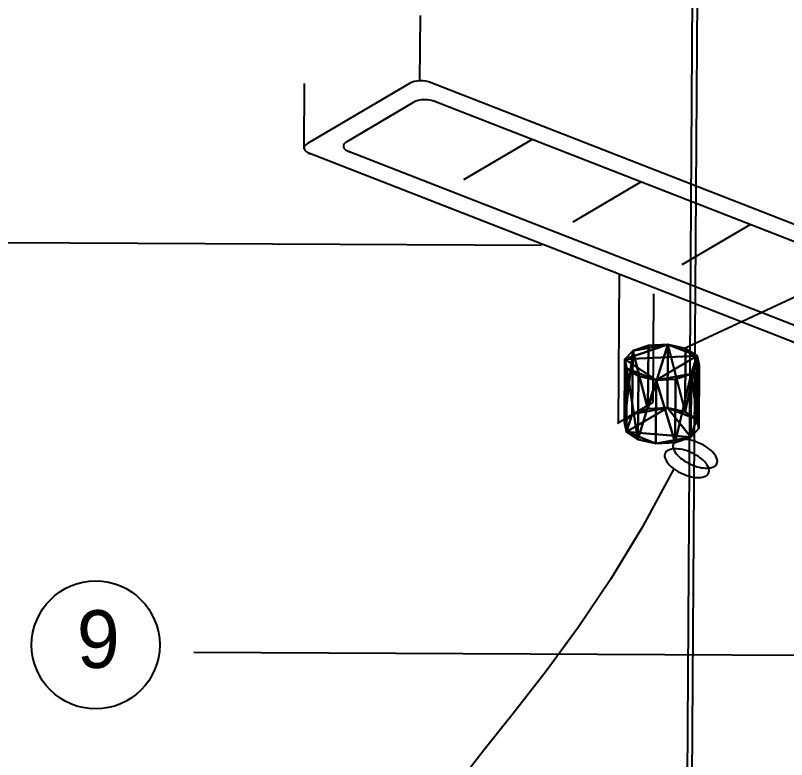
# Model space of a CAD drawing. Extents: x 268 to 383, y 668 to 793.
# Drawn here: x 338.865 to 341.538, y 699.622 to 702.203 of the extents above; entities that cross this region are included whole.
import ezdxf

# ---------------------------------------------------------------- set-up
doc = ezdxf.new("R2010")
doc.units = 0
doc.header["$LTSCALE"] = 0.5
doc.header["$MEASUREMENT"] = 0
doc.layers.get('0').update_dxf_attribs({"linetype": 'CONTINUOUS'})
for name, color, linetype in [('P02', 1, 'CONTINUOUS'), ('P03', 5, 'CONTINUOUS'), ('P04', 7, 'CONTINUOUS'), ('P05', 7, 'CONTINUOUS')]:
    doc.layers.add(name, color=color, linetype=linetype)

# ---------------------------------------------------------------- blocks, each defined once
blk = doc.blocks.new('*U42')
at = {"color": 0}
mesh = blk.add_polyface(dxfattribs=at)
corners = [(-0.113, -0.0652, 0.25), (0.0652, -0.113, 0.25), (0.0652, 0.113, 0.25), (-0.0652, 0.113, 0.25), (0.1304, 0, 0.25), (-0.0652, -0.113, 0.25), (-0.1304, 0, 0.25), (-0.113, 0.0652, 0.25), (0, 0.1304, 0.25), (0.113, 0.0652, 0.25), (0.113, -0.0652, 0.25), (0, -0.1304, 0.25)]
mesh.append_faces([[corners[k] for k in face] for face in [(0, 1, 2), (2, 3, 0), (1, 4, 2)]], dxfattribs={"vtx0": -1, "vtx1": -1, "vtx2": -1, "color": 0})
mesh.append_faces([[corners[k] for k in face] for face in [(3, 6, 0)]], dxfattribs={"vtx0": -1, "vtx2": -1, "color": 0})
mesh.append_faces([[corners[k] for k in face] for face in [(0, 5, 1)]], dxfattribs={"vtx1": -1, "vtx2": -1, "color": 0})
mesh.append_faces([[corners[k] for k in face] for face in [(3, 7, 6), (2, 8, 3), (4, 9, 2), (1, 10, 4), (5, 11, 1)]], dxfattribs={"vtx2": -1, "color": 0})
mesh = blk.add_polyface(dxfattribs=at)
corners = [(-0.0652, 0.113), (0.1304, 0), (-0.0652, -0.113), (0.0652, -0.113), (0.0652, 0.113), (-0.1304, 0), (-0.113, -0.0652), (0, -0.1304), (0.113, -0.0652), (0.113, 0.0652), (0, 0.1304), (-0.113, 0.0652)]
mesh.append_faces([[corners[k] for k in face] for face in [(0, 1, 2), (1, 3, 2), (0, 4, 1), (2, 5, 0)]], dxfattribs={"vtx0": -1, "vtx1": -1, "vtx2": -1, "color": 0})
mesh.append_faces([[corners[k] for k in face] for face in [(2, 6, 5), (3, 7, 2), (1, 8, 3), (4, 9, 1), (0, 10, 4), (5, 11, 0)]], dxfattribs={"vtx2": -1, "color": 0})
mesh = blk.add_polyface(dxfattribs=at)
corners = [(-0.1304, 0, 0.25), (-0.113, -0.0652), (-0.113, -0.0652, 0.25), (-0.1304, 0), (-0.0652, -0.113, 0.25), (-0.0652, -0.113), (0, -0.1304), (0, -0.1304, 0.25), (0.0652, -0.113), (0.0652, -0.113, 0.25), (0.113, -0.0652), (0.113, -0.0652, 0.25), (0.1304, 0, 0.25), (0.1304, 0), (0.113, 0.0652), (0.113, 0.0652, 0.25), (0.0652, 0.113), (0.0652, 0.113, 0.25), (0, 0.1304), (0, 0.1304, 0.25), (-0.0652, 0.113, 0.25), (-0.0652, 0.113), (-0.113, 0.0652), (-0.113, 0.0652, 0.25)]
mesh.append_faces([[corners[k] for k in face] for face in [(0, 1, 2), (9, 10, 11), (17, 18, 19)]], dxfattribs={"vtx0": -1, "color": 0})
mesh.append_faces([[corners[k] for k in face] for face in [(2, 1, 4), (11, 10, 12), (19, 18, 20)]], dxfattribs={"vtx1": -1, "color": 0})
mesh.append_faces([[corners[k] for k in face] for face in [(0, 3, 1), (1, 5, 4), (4, 5, 6), (6, 7, 4), (6, 8, 9), (9, 7, 6), (9, 8, 10), (10, 13, 12), (12, 13, 14), (14, 15, 12), (14, 16, 17), (17, 15, 14), (17, 16, 18), (18, 21, 20), (20, 21, 22), (22, 23, 20), (22, 3, 0), (0, 23, 22)]], dxfattribs={"vtx2": -1, "color": 0})
blk = doc.blocks.new('*U41')
at = {"color": 3}
for p, q in [((1.2873, 17.8418), (1.2873, 17.8418, 4.5)), ((1.3873, 17.7418, 4.5), (1.3873, 17.7418))]:
    blk.add_line(p, q, dxfattribs=at)
blk = doc.blocks.new('1')
at = {"layer": 'P03', "extrusion": (0.778713, -0.303917, 0.548855), "elevation": -38.879}
for points in [[(31.379, -2.304), (33.499, -0.825)], [(27.722, 2.941), (29.843, 4.419)]]:
    blk.add_lwpolyline(points, dxfattribs=at)
at = {"layer": 'P03', "extrusion": (0.005818, 0.878295, 0.478083), "elevation": 24.423}
for points in [[(18.319, -39.59), (21.845, -35.184)], [(-35.151, 2.55), (17.622, -39.69)], [(18.168, -38.227), (20.482, -35.336)], [(-34.544, 3.308), (17.471, -38.326)], [(14.054, -35.591), (16.422, -32.632)], [(-30.983, 7.758), (21.79, -34.483)], [(-31.589, 7), (20.42, -34.629)], [(10.26, -32.554), (12.629, -29.596)], [(6.467, -29.518), (8.835, -26.559)]]:
    blk.add_lwpolyline(points, dxfattribs=at)
at = {"layer": 'P03'}
for points, elevation in [([(-8.541, 31.305), (10.263, 40.072)], -12.952), ([(-13.475, 34.875), (-48.464, 35.049)], 65.249), ([(9.465, 20.585), (-25.525, 20.758)], 11.064)]:
    blk.add_lwpolyline(points, dxfattribs=dict(at, elevation=elevation))
at = {"layer": 'P03', "elevation": 11.064}
for points in [[(-8.901, 27.999, 0.180134), (-8.911, 27.857, 0.103143), (-8.797, 27.643, 0.062803), (-8.603, 27.463, 0.049015), (-8.311, 27.294, 0.049015), (-7.992, 27.186, 0.062803), (-7.729, 27.158, 0.103143), (-7.493, 27.212, 0.180134), (-7.392, 27.313, 0.180134), (-7.382, 27.455, 0.103143), (-7.497, 27.669, 0.062803), (-7.691, 27.848, 0.049015), (-7.983, 28.017, 0.049015), (-8.302, 28.126, 0.062803), (-8.564, 28.154, 0.103143), (-8.801, 28.1, 0.180134)], [(-9.189, 27.671, 0.180134), (-9.199, 27.529, 0.103143), (-9.084, 27.315, 0.062803), (-8.891, 27.135, 0.049015), (-8.599, 26.966, 0.049015), (-8.279, 26.857, 0.062803), (-8.017, 26.83, 0.103143), (-7.78, 26.884, 0.180134), (-7.68, 26.985, 0.180134), (-7.67, 27.127, 0.103143), (-7.784, 27.341, 0.062803), (-7.978, 27.52, 0.049015), (-8.27, 27.689, 0.049015), (-8.589, 27.798, 0.062803), (-8.852, 27.826, 0.103143), (-9.089, 27.771, 0.180134)]]:
    blk.add_lwpolyline(points, format="xyb", close=True, dxfattribs=at)
at = {"layer": 'P03'}
blk.add_lwpolyline([(-8.891, 27.135), (-9.968, 25.116), (-11.078, 23.29), (-12.201, 21.632), (-13.318, 20.113), (-14.411, 18.706), (-15.459, 17.384), (-16.443, 16.119), (-17.343, 14.885), (-18.145, 13.653), (-18.844, 12.394), (-19.441, 11.08), (-19.936, 9.682), (-20.328, 8.17), (-20.617, 6.515), (-20.805, 4.689), (-20.89, 2.661)], dxfattribs=at)
at = {"layer": 'P03', "extrusion": (0.005818, 0.878295, 0.478083)}
for centre, start, end in [((17.917, -39.269, 24.423), 227.7443, 321.3255), ((17.767, -37.906, 24.423), 227.7443, 321.3255), ((21.444, -34.863, 24.423), 321.3255, 54.9067), ((20.081, -35.015, 24.423), 321.3255, 54.9067)]:
    blk.add_arc(centre, 0.514, start, end, dxfattribs=at)
at = {"layer": 'P04', "color": 5}
blk.add_circle((-28.929, 21.026, 22.244), 2.219, dxfattribs=at)
at = {"layer": 'P05', "extrusion": (-0.627354, -0.369097, 0.685708)}
blk.add_line((-10.777, 33.88, -11.026), (-10.811, 28.707, -13.841), dxfattribs=at)
at = {"layer": 'P05', "extrusion": (0.778713, -0.303917, 0.548855), "elevation": -24.776}
for points in [[(23.937, -1.928), (27.452, 0.522)], [(22.816, -0.32), (23.937, -1.928)]]:
    blk.add_lwpolyline(points, dxfattribs=at)
at = {"layer": 'P03', "extrusion": (0.005818, 0.878295, 0.478083), "xscale": 10, "yscale": 10, "zscale": 10, "rotation": 141.3254917884629}
for name, p in [('*U42', (9.502, -25.711, 18.533)), ('*U41', (130.069, 68.622, -21.906))]:
    blk.add_blockref(name, p, dxfattribs=at)
at = {"layer": 'P04', "color": 5}
blk.add_text('9', height=2, dxfattribs=at).set_placement((-29.582, 20.227, 22.244))

msp = doc.modelspace()

# ---------------------------------------------------------------- block references
at = {"layer": 'P02', "xscale": 0.09999999999990905, "yscale": 0.1000000000000227, "zscale": 0.1}
msp.add_blockref('1', (342.0359, 697.9173), dxfattribs=at)

doc.saveas('drawing.dxf')
